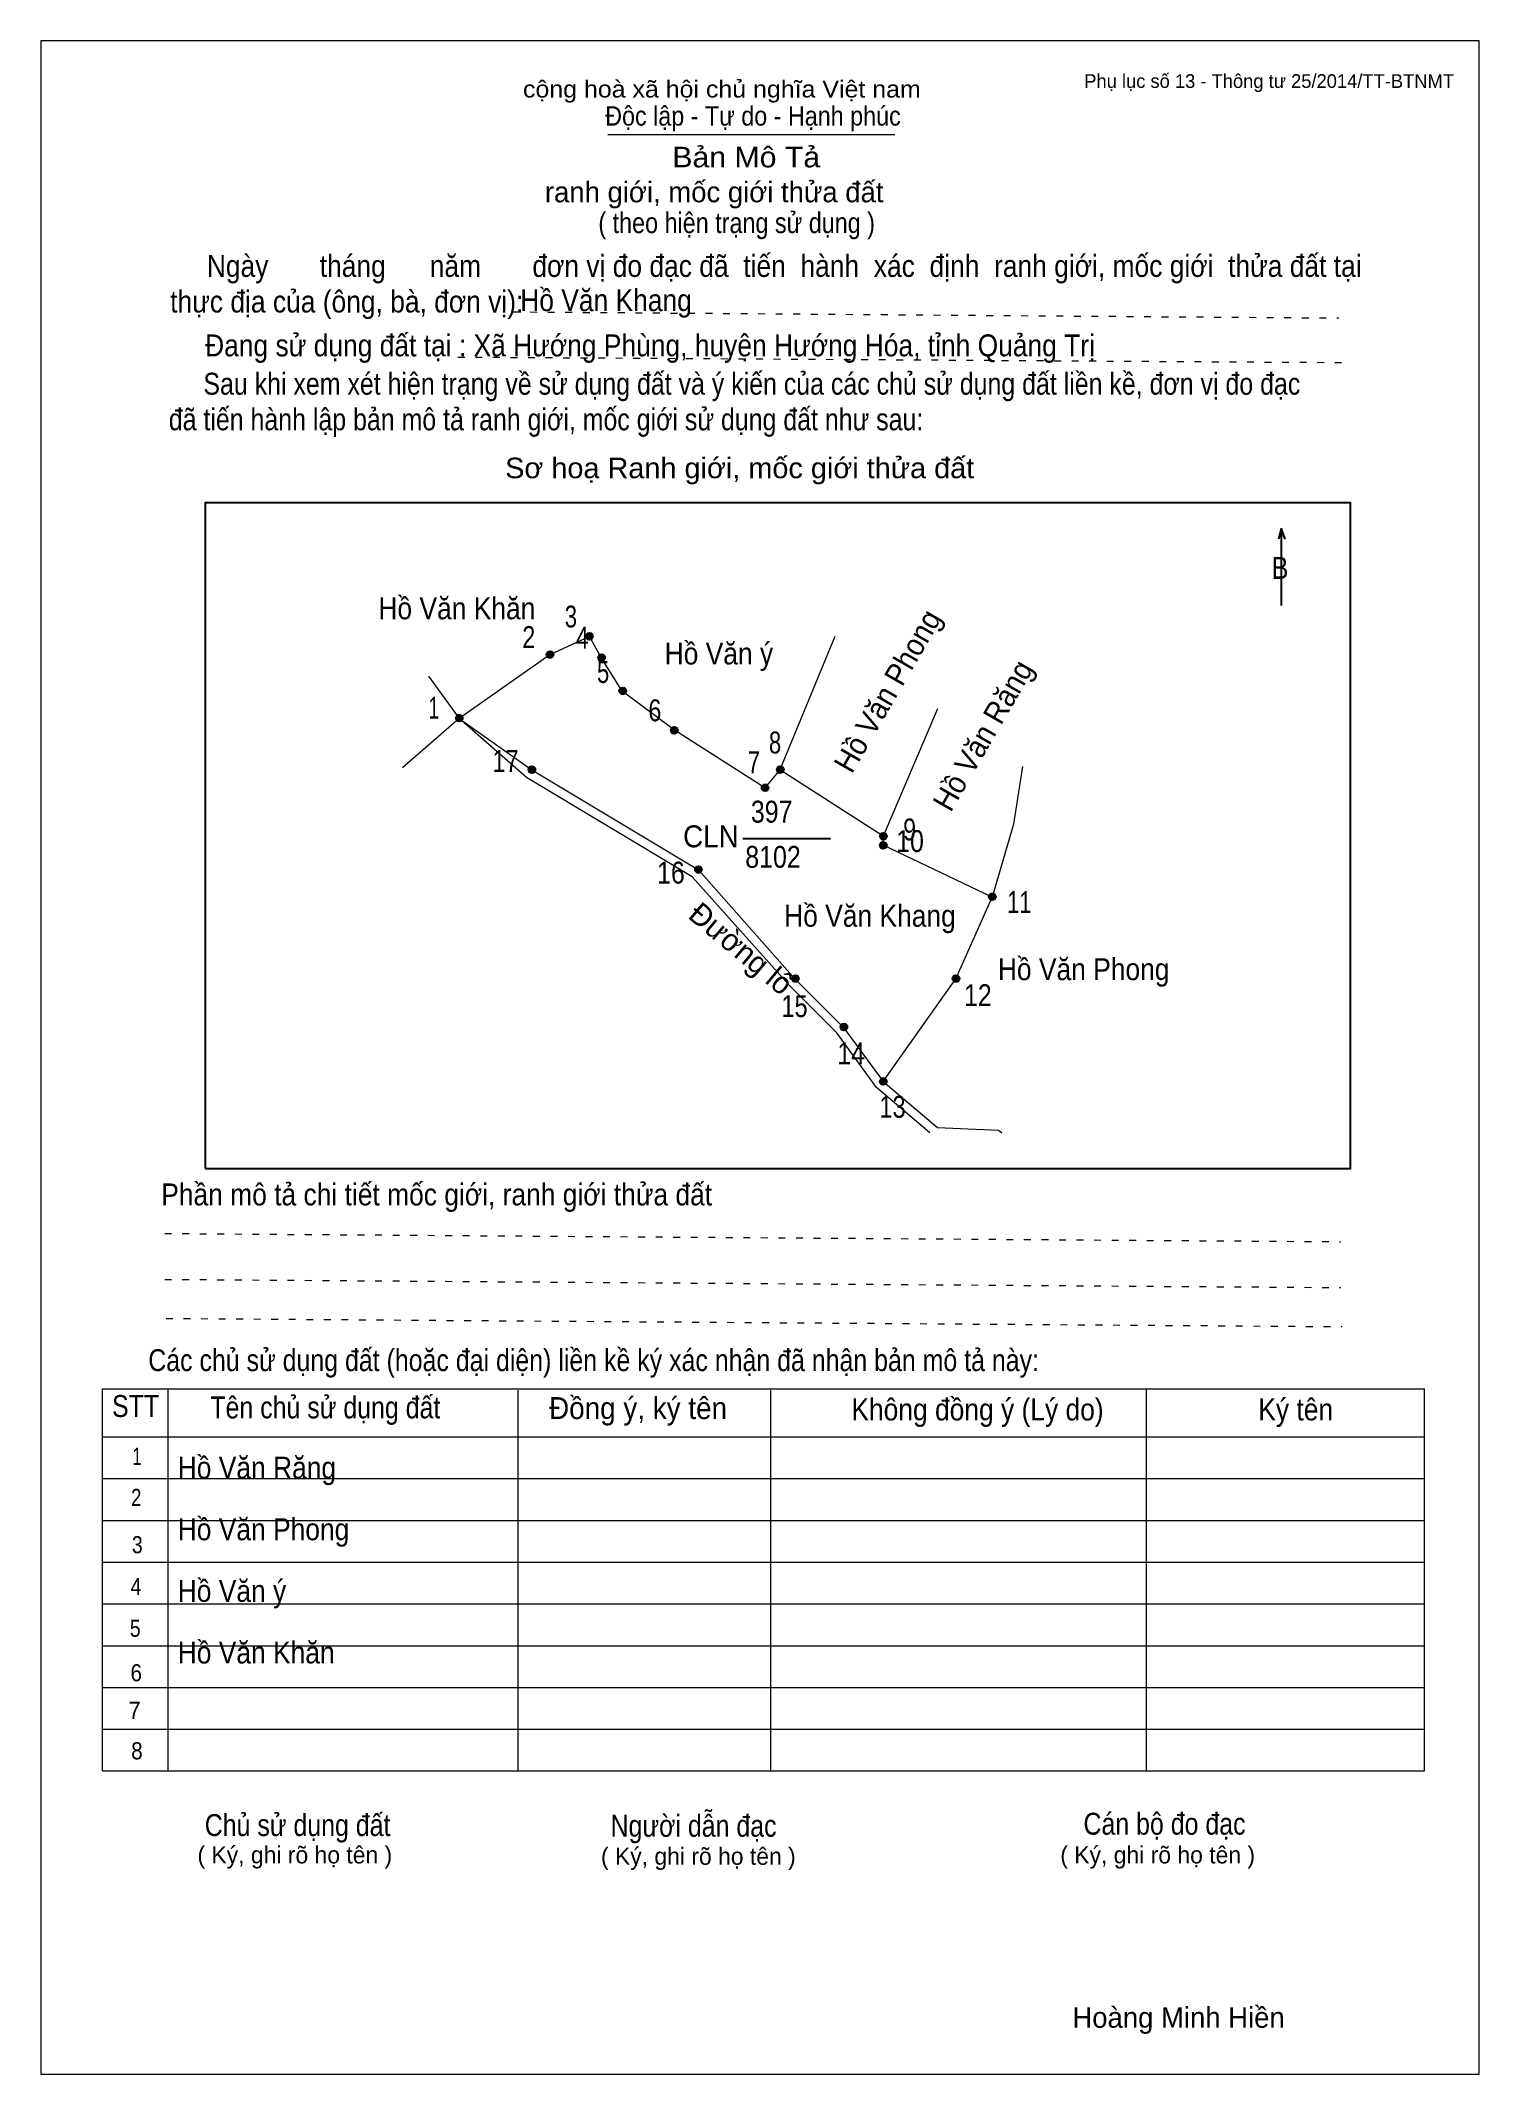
# Model space of a CAD drawing. Header units: centimetres. Extents: x 0 to 21, y 0 to 29.7.
import ezdxf
from ezdxf.enums import TextEntityAlignment as Align

# ---------------------------------------------------------------- set-up
doc = ezdxf.new("R2010")
doc.units = ezdxf.units.CM
doc.header["$LTSCALE"] = 0.13
doc.linetypes.add('DOTTED', pattern=[1.5, 0.3, -1.2])
for name, color, linetype, lineweight in [('1', 7, 'Continuous', 13), ('32', 7, 'Continuous', 25), ('33', 7, 'Continuous', 25), ('61', 7, 'Continuous', 13), ('62', 7, 'Continuous', 13)]:
    doc.layers.add(name, color=color, linetype=linetype, lineweight=lineweight)
doc.layers.add('34', color=7, linetype='Continuous')
doc.layers.add('63', color=7, linetype='Continuous')

msp = doc.modelspace()

# ---------------------------------------------------------------- hatches: boundary and pattern name
at = {"layer": '32'}
for points in [[(8.0602, 21, 1), (7.9602, 21, 1)], [(7.4854, 20.7347, 1), (7.3854, 20.7347, 1)], [(8.2371, 20.6905, 1), (8.1371, 20.6905, 1)], [(8.5466, 20.2041, 1), (8.4466, 20.2041, 1)], [(6.1588, 19.8061, 1), (6.0588, 19.8061, 1)], [(9.2983, 19.6293, 1), (9.1983, 19.6293, 1)], [(7.2201, 19.0544, 1), (7.1201, 19.0544, 1)], [(10.8459, 19.0544, 1), (10.7459, 19.0544, 1)], [(10.6248, 18.7891, 1), (10.5248, 18.7891, 1)], [(12.3493, 18.0816, 1), (12.2493, 18.0816, 1)], [(12.3493, 17.949, 1), (12.2493, 17.949, 1)], [(9.652, 17.5952, 1), (9.552, 17.5952, 1)], [(13.9412, 17.1973, 1), (13.8412, 17.1973, 1)], [(11.067, 16.0034, 1), (10.967, 16.0034, 1)], [(13.4105, 16.0034, 1), (13.3105, 16.0034, 1)], [(11.7745, 15.2959, 1), (11.6745, 15.2959, 1)], [(12.3493, 14.5, 1), (12.2493, 14.5, 1)]]:
    msp.add_hatch(color=256, dxfattribs=at).paths.add_polyline_path(points)

# ---------------------------------------------------------------- linework, layer by layer
at = {"layer": '1'}
msp.add_lwpolyline([(21, 0), (21, 29.7), (0, 29.7), (0, 0)], close=True, dxfattribs=at)
at = {"layer": '32'}
for centre in [(8.0102, 21), (7.4354, 20.7347), (8.1871, 20.6905), (8.4966, 20.2041), (6.1088, 19.8061), (9.2483, 19.6293), (7.1701, 19.0544), (10.7959, 19.0544), (10.5748, 18.7891), (12.2993, 18.0816), (12.2993, 17.949), (9.602, 17.5952), (13.8912, 17.1973), (11.017, 16.0034), (13.3605, 16.0034), (11.7245, 15.2959), (12.2993, 14.5)]:
    msp.add_circle(centre, 0.05, dxfattribs=at)
at = {"layer": '33'}
msp.add_line((10.25, 18.05), (11.53, 18.05), dxfattribs=at)
at = {"layer": '61'}
for p, q in [((11.59, 21), (10.79, 19.05)), ((13.09, 19.94), (12.3, 18.08)), ((12.3, 18.08), (10.79, 19.05))]:
    msp.add_line(p, q, dxfattribs=at)
for points in [[(8.18, 20.69), (8.01, 21), (7.43, 20.73), (6.11, 19.8)], [(10.79, 19.05), (10.57, 18.79), (9.25, 19.63), (8.49, 20.2), (8.18, 20.69)], [(5.66, 20.42), (6.11, 19.8), (5.28, 19.08)], [(6.11, 19.8), (7.17, 19.05), (9.6, 17.59), (11.01, 16), (11.72, 15.29), (12.3, 14.5)], [(12.98, 13.75), (12.2, 14.41), (11.62, 15.21), (10.92, 15.91), (9.51, 17.49), (7.09, 18.94), (6.11, 19.8)], [(14.33, 19.1), (14.2, 18.26), (13.89, 17.19)], [(13.89, 17.19), (12.3, 17.95), (12.3, 18.08)], [(12.3, 14.5), (13.36, 16), (13.89, 17.19)], [(12.3, 14.5), (13.09, 13.83), (13.98, 13.79), (14.03, 13.75)]]:
    msp.add_lwpolyline(points, dxfattribs=at)
at = {"layer": '62'}
for p, q in [((8.28, 28.33), (12.47, 28.33)), ((0.9, 10.01), (20.2, 10.01)), ((0.9, 4.43), (0.9, 10.01)), ((1.86, 4.43), (1.86, 10.01)), ((6.97, 4.43), (6.97, 9.99)), ((10.66, 4.43), (10.66, 9.99)), ((16.14, 4.43), (16.14, 10.01)), ((20.2, 4.43), (20.2, 10.01)), ((0.9, 9.31), (20.2, 9.31)), ((0.9, 8.7), (20.2, 8.7)), ((0.9, 8.09), (20.2, 8.09)), ((0.9, 7.48), (20.2, 7.48)), ((0.9, 6.87), (20.2, 6.87)), ((0.9, 6.26), (20.2, 6.26)), ((0.9, 5.65), (20.2, 5.65)), ((0.9, 5.04), (20.2, 5.04)), ((0.9, 4.43), (20.2, 4.43))]:
    msp.add_line(p, q, dxfattribs=at)
at = {"layer": '62', "linetype": 'DOTTED'}
for p, q in [((6.89, 25.74), (18.95, 25.65)), ((6.09, 25.08), (19.04, 25)), ((1.81, 12.28), (18.98, 12.16)), ((1.81, 11.61), (18.98, 11.49)), ((1.83, 11.04), (19, 10.92))]:
    msp.add_line(p, q, dxfattribs=at)
at = {"layer": '62', "lineweight": 25}
for p, q in [((18.11, 22.58), (18.11, 21.45)), ((18.11, 22.57), (18.07, 22.42)), ((18.11, 22.57), (18.16, 22.42))]:
    msp.add_line(p, q, dxfattribs=at)
msp.add_lwpolyline([(2.4, 13.23), (19.12, 13.23), (19.12, 22.95), (2.4, 22.95)], close=True, dxfattribs=at)

# ---------------------------------------------------------------- texts
at = {"layer": '32'}
for s, width, p in [('3', 0.75, (7.74, 21.13)), ('2', 0.8, (7.125, 20.83)), ('4', 0.8, (7.905, 20.82)), ('5', 0.75, (8.21, 20.32)), ('1', 0.65, (5.74, 19.8)), ('6', 0.8, (8.965, 19.76)), ('8', 0.75, (10.72, 19.29)), ('17', 0.8, (6.785, 19.02)), ('7', 0.75, (10.41, 19)), ('10', 0.85, (12.69, 17.85)), ('9', 0.8, (12.685, 18.02)), ('16', 0.85, (9.2, 17.39)), ('11', 0.75, (14.285, 16.96)), ('15', 0.8, (11.005, 15.44)), ('12', 0.85, (13.68, 15.6)), ('14', 0.85, (11.83, 14.75)), ('13', 0.8, (12.435, 13.97))]:
    msp.add_text(s, height=0.32, dxfattribs=dict(at, width=width)).set_placement(p, align=Align.CENTER)
at = {"layer": '33'}
for s, width, p in [('Hồ Văn Khăn', 0.9, (6.075, 21.25)), ('Hồ Văn ý', 0.9, (9.9, 20.59)), ('397', 0.85, (10.67, 18.28)), ('8102', 0.85, (10.69, 17.62)), ('Hồ Văn Khang', 0.9, (12.105, 16.76)), ('Hồ Văn Phong', 0.9, (15.225, 15.98))]:
    msp.add_text(s, height=0.32, dxfattribs=dict(at, width=width)).set_placement(p, align=Align.CENTER)
at = {"layer": '33', "width": 0.95}
for s, p in [('Hồ Văn Phong', (12.5011, 20.125)), ('Hồ Văn Răng', (13.8933, 19.475))]:
    msp.add_text(s, height=0.32, rotation=60, dxfattribs=at).set_placement(p, align=Align.CENTER)
msp.add_text('CLN', height=0.32, dxfattribs=at).set_placement((10.19, 17.92), align=Align.RIGHT)
at = {"layer": '33'}
msp.add_text('Đường lô', height=0.3197, rotation=320, dxfattribs=at).set_placement((10.1223, 16.3191), align=Align.CENTER)
at = {"layer": '34', "width": 0.9}
for s, p in [('Hồ Văn Khang', (7, 25.75)), ('Hồ Văn Răng', (2, 8.7)), ('Hồ Văn Phong', (2, 7.8)), ('Hồ Văn ý', (2, 6.9)), ('Hồ Văn Khăn', (2, 6))]:
    msp.add_text(s, height=0.32, dxfattribs=at).set_placement(p)
at = {"layer": '62'}
for s, height, width, p in [('cộng hoà xã hội chủ nghĩa Việt nam', 0.2474, 1.1, (7.04, 28.87)), ('Độc lập - Tự do - Hạnh phúc', 0.2828, 0.9, (8.24, 28.46)), ('Bản Mô Tả', 0.3, 1.1, (9.22, 27.85)), ('( theo hiện trạng sử dụng )', 0.3, 0.85, (8.14, 26.89)), ('     Ngày       tháng      năm       đơn vị đo đạc đã  tiến  hành  xác  định  ranh giới, mốc giới  thửa đất tại ', 0.32, 0.9, (1.89, 26.25)), ('thực địa của (ông, bà, đơn vị): ', 0.32, 0.9, (1.89, 25.73)), ('Đang sử dụng đất tại : Xã Hướng Phùng, huyện Hướng Hóa, tỉnh Quảng Trị', 0.32, 0.9, (2.4, 25.09)), ('     Sau khi xem xét hiện trạng về sử dụng đất và ý kiến của các chủ sử dụng đất liền kề, đơn vị đo đạc ', 0.32, 0.85, (1.87, 24.53)), ('đã tiến hành lập bản mô tả ranh giới, mốc giới sử dụng đất như sau:', 0.32, 0.85, (1.87, 24.01)), ('Sơ hoạ Ranh giới, mốc giới thửa đất', 0.3, 1.05, (6.78, 23.31)), ('B', 0.32, 0.85, (17.97, 21.84)), ('Phần mô tả chi tiết mốc giới, ranh giới thửa đất ', 0.32, 0.9, (1.76, 12.69)), ('Các chủ sử dụng đất (hoặc đại diện) liền kề ký xác nhận đã nhận bản mô tả này:', 0.32, 0.85, (1.57, 10.27))]:
    msp.add_text(s, height=height, dxfattribs=dict(at, width=width)).set_placement(p)
msp.add_text('ranh giới, mốc giới thửa đất', height=0.3, dxfattribs=at).set_placement((7.36, 27.34))
for s, height, width, p in [('STT', 0.32, 0.85, (1.385, 9.6)), ('Tên chủ sử dụng đất', 0.32, 0.85, (4.155, 9.58)), ('Đồng ý, ký tên', 0.32, 0.95, (8.72, 9.57)), ('Không đồng ý (Lý do)', 0.32, 0.9, (13.675, 9.55)), ('Ký tên', 0.32, 0.9, (18.32, 9.55)), ('1', 0.25, 0.7, (1.405, 8.9)), ('2', 0.25, 0.8, (1.395, 8.3)), ('3', 0.25, 0.85, (1.41, 7.61)), ('4', 0.25, 0.85, (1.39, 7)), ('5', 0.25, 0.85, (1.38, 6.39)), ('6', 0.25, 0.9, (1.395, 5.74)), ('7', 0.25, 0.95, (1.37, 5.19)), ('8', 0.25, 0.9, (1.405, 4.6)), ('Người dẫn đạc', 0.32, 0.85, (9.53, 3.47)), ('Chủ sử dụng đất', 0.32, 0.85, (3.75, 3.48)), ('Cán bộ đo đạc', 0.32, 0.85, (16.405, 3.5))]:
    msp.add_text(s, height=height, dxfattribs=dict(at, width=width)).set_placement(p, align=Align.CENTER)
for p in [(3.71, 3.08), (9.6, 3.06), (16.305, 3.08)]:
    msp.add_text('( Ký, ghi rõ họ tên )', height=0.25, dxfattribs=at).set_placement(p, align=Align.CENTER)
at = {"layer": '63'}
msp.add_text('Phụ lục số 13 - Thông tư 25/2014/TT-BTNMT', height=0.2, dxfattribs=at).set_placement((20.63, 29.01), align=Align.RIGHT)
msp.add_text('Hoàng Minh Hiền', height=0.3, dxfattribs=at).set_placement((16.61, 0.68), align=Align.CENTER)

doc.saveas('drawing.dxf')
